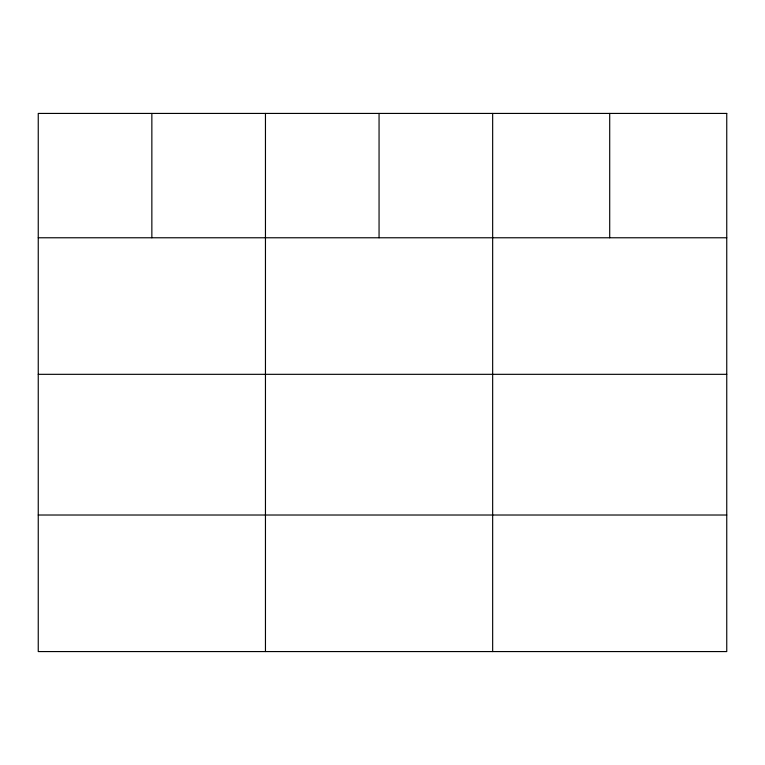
<?xml version="1.0" encoding="UTF-8"?>
<svg xmlns="http://www.w3.org/2000/svg" width="765" height="765" viewBox="0 0 765 765"><rect width="100%" height="100%" fill="white"/><g stroke="black" fill="none" stroke-linecap="round" stroke-linejoin="round"><path stroke-width="1.15" d="M38.25 237.772L726.75 237.772M38.25 374.324L726.75 374.324M38.25 515.017L726.75 515.017M609.705 113.43L609.705 237.772M492.66 113.43L492.66 651.57M379.058 113.43L379.058 237.772M265.455 113.43L265.455 651.57M151.853 113.43L151.853 237.772M726.75 113.43L38.25 113.43L38.25 651.57L726.75 651.57L726.75 113.43"/></g></svg>
